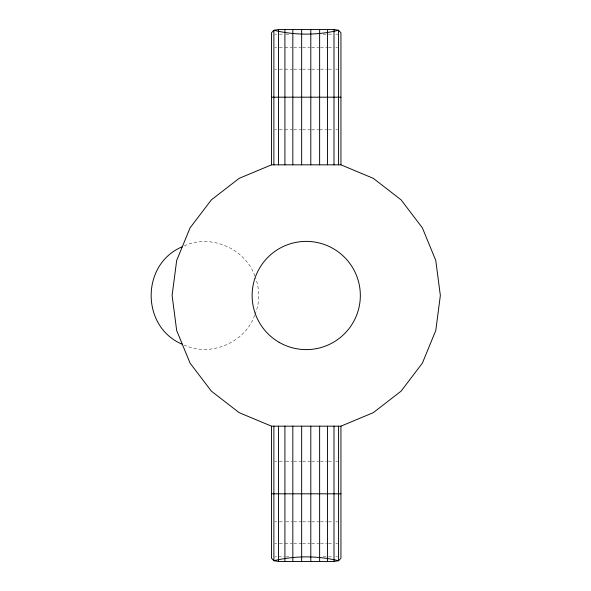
<?xml version="1.0" encoding="UTF-8"?>
<svg xmlns="http://www.w3.org/2000/svg" width="591" height="591" viewBox="0 0 591 591"><rect width="100%" height="100%" fill="white"/><g stroke="black" fill="none" stroke-linecap="round" stroke-linejoin="round"><path stroke-width="0.44" stroke-dasharray="2.96 2.22" d="M254.669 315.217C245.243 342.617 210.47 357.37 184.229 345.063M255.002 314.397C259.804 303.139 259.811 289.679 255.681 278.235M184.229 245.937C211.105 233.312 246.506 249.121 255.342 277.415M274.793 34.16L276.618 34.16M279.373 34.16L283.99 34.16M285.793 34.16L289.309 34.16M323.144 34.16L326.66 34.16M328.463 34.16L333.08 34.16M335.828 34.16L337.66 34.16M274.793 47.672L276.618 47.672M279.373 47.672L283.99 47.672M284.914 47.672L291.947 47.672M293.712 47.672L300.775 47.672M302.57 47.672L309.883 47.672M311.679 47.672L318.741 47.672M320.507 47.672L327.54 47.672M328.463 47.672L334.004 47.672M335.828 47.672L337.66 47.672M274.793 69.169L276.618 69.169M279.373 69.169L283.99 69.169M284.914 69.169L291.947 69.169M293.712 69.169L301.654 69.169M302.57 69.169L310.8 69.169M311.679 69.169L318.741 69.169M320.507 69.169L326.66 69.169M328.463 69.169L333.08 69.169M335.828 69.169L337.66 69.169M274.793 129.813L276.618 129.813M279.373 129.813L283.99 129.813M284.914 129.813L291.947 129.813M293.712 129.813L300.775 129.813M302.57 129.813L309.883 129.813M311.679 129.813L318.741 129.813M319.628 129.813L326.66 129.813M328.463 129.813L333.08 129.813M335.828 129.813L337.66 129.813M274.793 461.187L276.618 461.187M279.373 461.187L284.914 461.187M285.793 461.187L291.947 461.187M293.712 461.187L300.775 461.187M302.57 461.187L309.883 461.187M311.679 461.187L318.741 461.187M320.507 461.187L326.66 461.187M328.463 461.187L333.08 461.187M335.828 461.187L337.66 461.187M274.793 521.831L276.618 521.831M279.373 521.831L283.99 521.831M285.793 521.831L291.947 521.831M293.712 521.831L300.775 521.831M302.57 521.831L309.883 521.831M311.679 521.831L318.741 521.831M320.507 521.831L326.66 521.831M328.463 521.831L333.08 521.831M335.828 521.831L337.66 521.831M274.793 543.328L276.618 543.328M279.373 543.328L283.99 543.328M284.914 543.328L291.947 543.328M293.712 543.328L301.654 543.328M302.57 543.328L309.883 543.328M311.679 543.328L318.741 543.328M320.507 543.328L326.66 543.328M328.463 543.328L333.08 543.328M335.828 543.328L337.66 543.328M274.793 556.84L276.618 556.84M278.45 556.84L283.99 556.84M285.793 556.84L289.309 556.84M323.144 556.84L326.66 556.84M328.463 556.84L333.08 556.84M335.828 556.84L337.66 556.84"/><path stroke-width="0.89" d="M271.513 164.83L239.163 178.342L211.386 199.839L190.073 227.86L176.672 260.491L172.107 295.5L176.672 330.509L190.073 363.14L211.386 391.161L239.163 412.658L271.513 426.17L340.941 426.17L373.29 412.658L401.067 391.161L422.38 363.14L435.781 330.509L440.347 295.5L435.781 260.491L422.38 227.86L401.067 199.839L373.29 178.342L340.941 164.83L271.513 164.83L271.513 32.778L273.877 30.267L278.45 29.55L334.004 29.55L338.577 30.267L340.941 32.778L340.941 164.83M182.604 246.61C140.688 263.726 140.688 327.274 182.604 344.39M271.513 426.17L271.513 558.222L273.877 560.733L278.45 561.45L334.004 561.45L338.577 560.733L340.941 558.222L340.941 426.17M271.513 97.19L340.941 97.19M271.513 493.81L340.941 493.81M338.577 164.83L338.577 30.267C317.36 35.408 295.094 35.408 273.877 30.267L273.877 164.83M338.577 426.17L338.577 560.733C317.36 555.592 295.094 555.592 273.877 560.733L273.877 426.17M334.004 29.55L334.004 164.83M334.004 426.17L334.004 561.45M327.54 29.55L327.54 164.83M327.54 426.17L327.54 561.45M319.628 29.55L319.628 164.83M319.628 426.17L319.628 561.45M310.8 29.55L310.8 164.83M310.8 426.17L310.8 561.45M301.654 29.55L301.654 164.83M301.654 426.17L301.654 561.45M292.826 29.55L292.826 164.83M292.826 426.17L292.826 561.45M284.914 29.55L284.914 164.83M284.914 426.17L284.914 561.45M278.45 29.55L278.45 164.83M278.45 426.17L278.45 561.45M279.174 342.359A54.113 54.113 0 0 0 360.34 295.5A54.113 54.113 0 0 0 279.174 248.641A54.113 54.113 0 0 0 279.174 342.359"/></g></svg>
